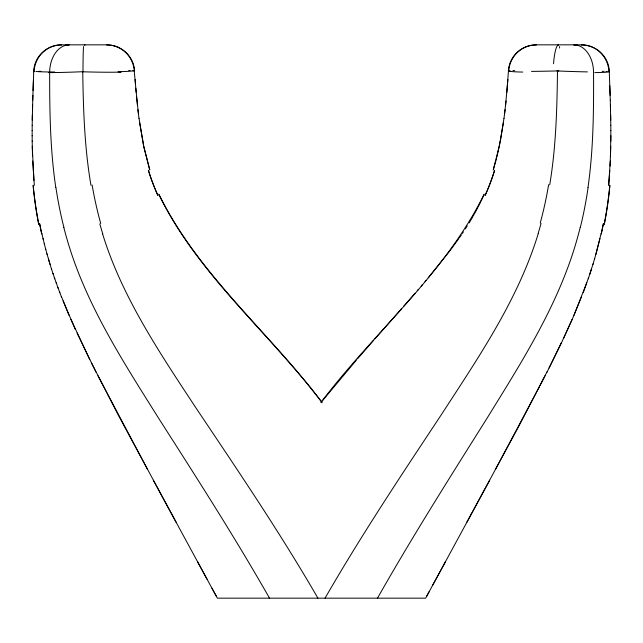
<?xml version="1.0" encoding="UTF-8"?>
<svg xmlns="http://www.w3.org/2000/svg" width="643" height="643" viewBox="0 0 643 643"><rect width="100%" height="100%" fill="white"/><g stroke="black" fill="none" stroke-linecap="round" stroke-linejoin="round"><path stroke-width="0.96" d="M32.158 135.826L32.158 130.441M610.85 135.681L610.472 156.538M32.158 130.569L32.19 125.232M610.81 141.122L610.842 130.441M32.19 125.345L32.351 114.912M557.481 71.55C557.031 109.431 555.962 147.48 549.693 184.927M32.263 120.153L32.881 95.293M610.746 146.258L610.054 166.047M32.463 109.873L32.592 105.002M32.729 100.163L33.733 71.55M33.38 81.026L33.042 90.55M610.295 161.023L608.664 185.297M522.783 72.064A53.988 2.709 -2.1 0 1 508.46 70.722L506.829 92.504M609.805 170.532L608.688 184.927M507.898 79.483L505.567 105.291M506.017 100.999L504.546 114.1M505.076 109.623L503.983 118.441M503.983 118.328L500.64 139.523L496.894 156.884M587.967 187.627C593.441 149.506 593.73 110.901 593.553 72.458A27.737 19.611 -90 0 0 573.942 44.833M503.389 122.62L499.257 146.339L493.302 169.599M601.133 233.409L595.892 254.499M599.943 238.577L594.462 259.491M496.251 159.4L496.677 157.728M496.042 160.236L493.261 170.017M592.975 264.418L594.582 258.791M593.103 263.71L589.872 274.103M538.312 233.409C518.137 299.686 478.448 357.452 441.146 414.992C401.224 475.257 361.141 535.498 325.045 598.167M591.584 268.573L588.257 278.845M588.401 278.106L583.201 292.71M586.762 282.783L573.91 315.512M581.626 296.455L571.884 320.15L563.678 338.146M572.069 319.394L561.604 342.526L549.082 368.061M484.123 194.162C444.908 274.239 373.904 332.198 320.865 402.55M484.034 194.765L481.06 201.195M561.371 342.679L546.984 372.217M480.667 201.982L478.288 206.724M547.153 371.582L519.423 425.063L466.689 522.574M539.959 385.687L545.055 375.729M539.533 386.507L495.56 469.245M477.886 207.512L474.526 213.725M489.693 480.241L432.835 584.921M445.43 561.773L426.526 596.511M429.227 591.56L425.626 598.167L217.374 598.167L211.973 588.249M473.216 216.04L474.092 214.497M377.481 598.167C412.042 537.178 449.529 477.918 486.831 418.585C522.172 361.237 559.338 303.359 577.462 237.789A288.506 203.292 89.7 0 0 580.195 227.526M472.774 216.804L469.141 222.904M465.331 228.94L467.26 225.934M462.357 233.433L463.362 231.938M459.295 237.902L461.352 234.928M458.772 238.649L450.028 250.641M449.529 251.292L428.238 277.776M321.926 401.361L356.343 360.184M424.983 281.642L426.076 280.348M421.149 286.143L422.25 284.857M417.283 290.644L418.392 289.358M357.484 358.866L373.655 340.332M415 293.28L403.884 306.036M374.925 338.885L401.393 308.881M134.218 70.843L135.44 83.855M118.81 71.92L120.402 71.895M61.575 44.833L106.69 44.833M536.31 44.833L581.425 44.833M322.191 402.743C269.152 332.535 198.052 274.794 158.966 194.765M321.58 401.859C268.661 331.788 197.94 273.982 158.877 194.162M317.923 598.167C279.801 532.187 236.921 469.133 194.58 405.837C158.917 351.576 121.913 296.648 102.615 234.012M269.521 598.167C234.727 537.042 196.702 477.837 158.845 418.585C122.95 361.302 85.181 303.496 66.607 237.789A288.506 204.707 89.7 0 1 63.834 227.509M216.474 596.511L197.57 561.773M176.311 522.574L118.481 415.482L91.652 363.223M207.014 579.126L153.307 480.241M147.44 469.245L97.945 375.729M96.016 372.217L77.072 332.986M89.739 359.678L70.931 319.394M75.199 329.248L63.135 300.9M69.09 315.512L61.374 296.455M59.638 291.962L61.543 297.219M57.926 287.405L59.799 292.71M56.238 282.783L58.079 288.152M54.599 278.106L56.391 283.531M52.983 273.371L54.743 278.845M51.416 268.573L53.128 274.103M51.553 269.288L48.418 258.791M50.025 264.418L46.995 253.816M149.698 169.599L143.743 146.339L139.611 122.62M149.739 170.017L143.759 146.596L139.017 118.328M45.621 248.793L47.108 254.499M44.311 243.705L45.725 249.452M43.057 238.577L44.407 244.356M41.867 233.409L43.153 239.204M90.968 185.297C84.522 147.761 83.293 109.583 82.738 71.574M55.804 187.627C50.114 149.53 49.632 110.909 49.656 72.458A27.737 19.611 90 0 1 69.275 44.833M139.017 118.441L137.923 109.623M138.454 114.1L135.794 88.155M137.433 105.291L136.565 96.796M34.336 185.297L32.705 161.023M136.171 92.504L135.102 79.483M33.91 180.458L32.254 146.258M609.267 71.55L610.119 95.293M609.789 85.776L610.271 100.107M32.528 156.538L32.182 140.954M610.271 100.163L610.537 109.8M610.408 105.002L610.81 125.345M610.649 114.912L610.746 120.056M610.81 125.232L610.842 130.569M32.15 135.681L32.19 141.122M134.62 70.722A27.762 27.753 -90 0 0 106.69 44.906A27.802 27.472 82.3 0 1 134.258 70.738A54.076 1.133 1.9 0 1 132.876 70.843M34.087 71.558A27.826 27.376 -84.2 0 1 61.575 44.881A27.81 27.802 88.5 0 0 33.621 71.574M157.905 195.528A181.39 139.547 85.7 0 1 148.525 170.596M54.679 71.992A54.02 2.395 -2 0 1 35.855 71.445M40.903 71.349A54.028 1.648 -1.9 0 1 38.885 71.301M82.489 71.711A54.116 2.588 -2.8 0 1 48.338 72.587M63.922 227.469A299.638 212.351 89.7 0 1 55.917 187.595M38.757 223.949A291.022 199.025 -86.3 0 1 33.187 185.224M41.707 233.497A281.449 189.926 -86.6 0 1 39.633 223.523M121.189 72.104A53.988 2.725 1.9 0 1 82.931 71.791M82.987 71.847A27.81 0.796 -90 0 1 83.526 46.585M100.726 223.507A292.38 213.146 85.9 0 1 92.126 184.999M102.776 233.923A282.615 208.686 86.2 0 1 99.826 223.925M133.27 70.802A53.988 2.733 1.6 0 1 118.111 71.703M84.739 45.034A27.802 4.252 88.8 0 1 84.844 45.114M609.379 71.574A27.81 27.802 -88.5 0 0 581.425 44.889A27.826 27.376 84.2 0 1 608.913 71.558M514.705 70.65A54.076 1.816 -1.2 0 1 512.929 70.569M494.66 170.234A180.362 139.499 -85.4 0 1 485.312 195.006M587.413 71.895A54.02 1.921 2.5 0 1 556.951 70.923M558.847 70.875A54.028 1.8 -1.8 0 1 531.48 71.381M553.535 63.729A27.826 4.959 -89 0 1 558.212 44.954M609.46 71.59A54.116 2.685 2.7 0 1 594.831 72.587M588.072 187.66A299.638 211.386 89.7 0 1 580.283 227.566M548.632 184.654A291.022 211.893 -86.1 0 1 540.241 223M541.052 223.37A281.449 207.343 -86.3 0 1 538.167 233.329M609.162 71.574A53.988 1.76 2.9 0 1 609.323 71.711M609.894 185.634A292.38 199.619 86.2 0 1 604.275 224.56M603.311 224.094A282.615 190.159 86.5 0 1 601.229 234.108M559.531 46.593A27.762 0.788 90 0 1 559.627 48.088M508.38 70.722A27.762 27.753 90 0 1 536.31 44.906A27.802 27.472 -82.3 0 0 508.742 70.738A54.076 1.133 -1.9 0 0 510.124 70.843M573.725 44.833A27.737 19.611 90 0 1 577.293 45.291M494.475 170.596A181.39 139.547 -85.7 0 1 485.095 195.528M607.145 71.445A54.02 2.395 2 0 1 605.995 71.558M604.115 71.301A54.028 1.648 1.9 0 1 602.097 71.349M609.813 185.224A291.022 199.025 86.3 0 1 604.243 223.949M603.367 223.523A281.449 189.926 86.6 0 1 601.293 233.497M558.156 45.114A27.802 4.252 -88.8 0 1 558.261 45.034M65.498 45.291A27.737 19.611 -90 0 1 69.058 44.833M130.071 70.569A54.076 1.816 1.2 0 1 128.761 70.634M134.54 70.722A53.988 2.709 2.1 0 1 134.339 70.987M157.688 195.006A180.362 139.499 85.4 0 1 148.34 170.234M33.733 71.703A54.116 2.685 -2.7 0 1 33.54 71.59M33.677 71.711A53.988 1.76 -2.9 0 1 33.838 71.574M38.725 224.56A292.38 199.619 -86.2 0 1 33.106 185.634M41.771 234.108A282.615 190.159 -86.5 0 1 39.689 224.094M84.788 44.954A27.826 4.959 89 0 1 84.9 45.002"/></g></svg>
